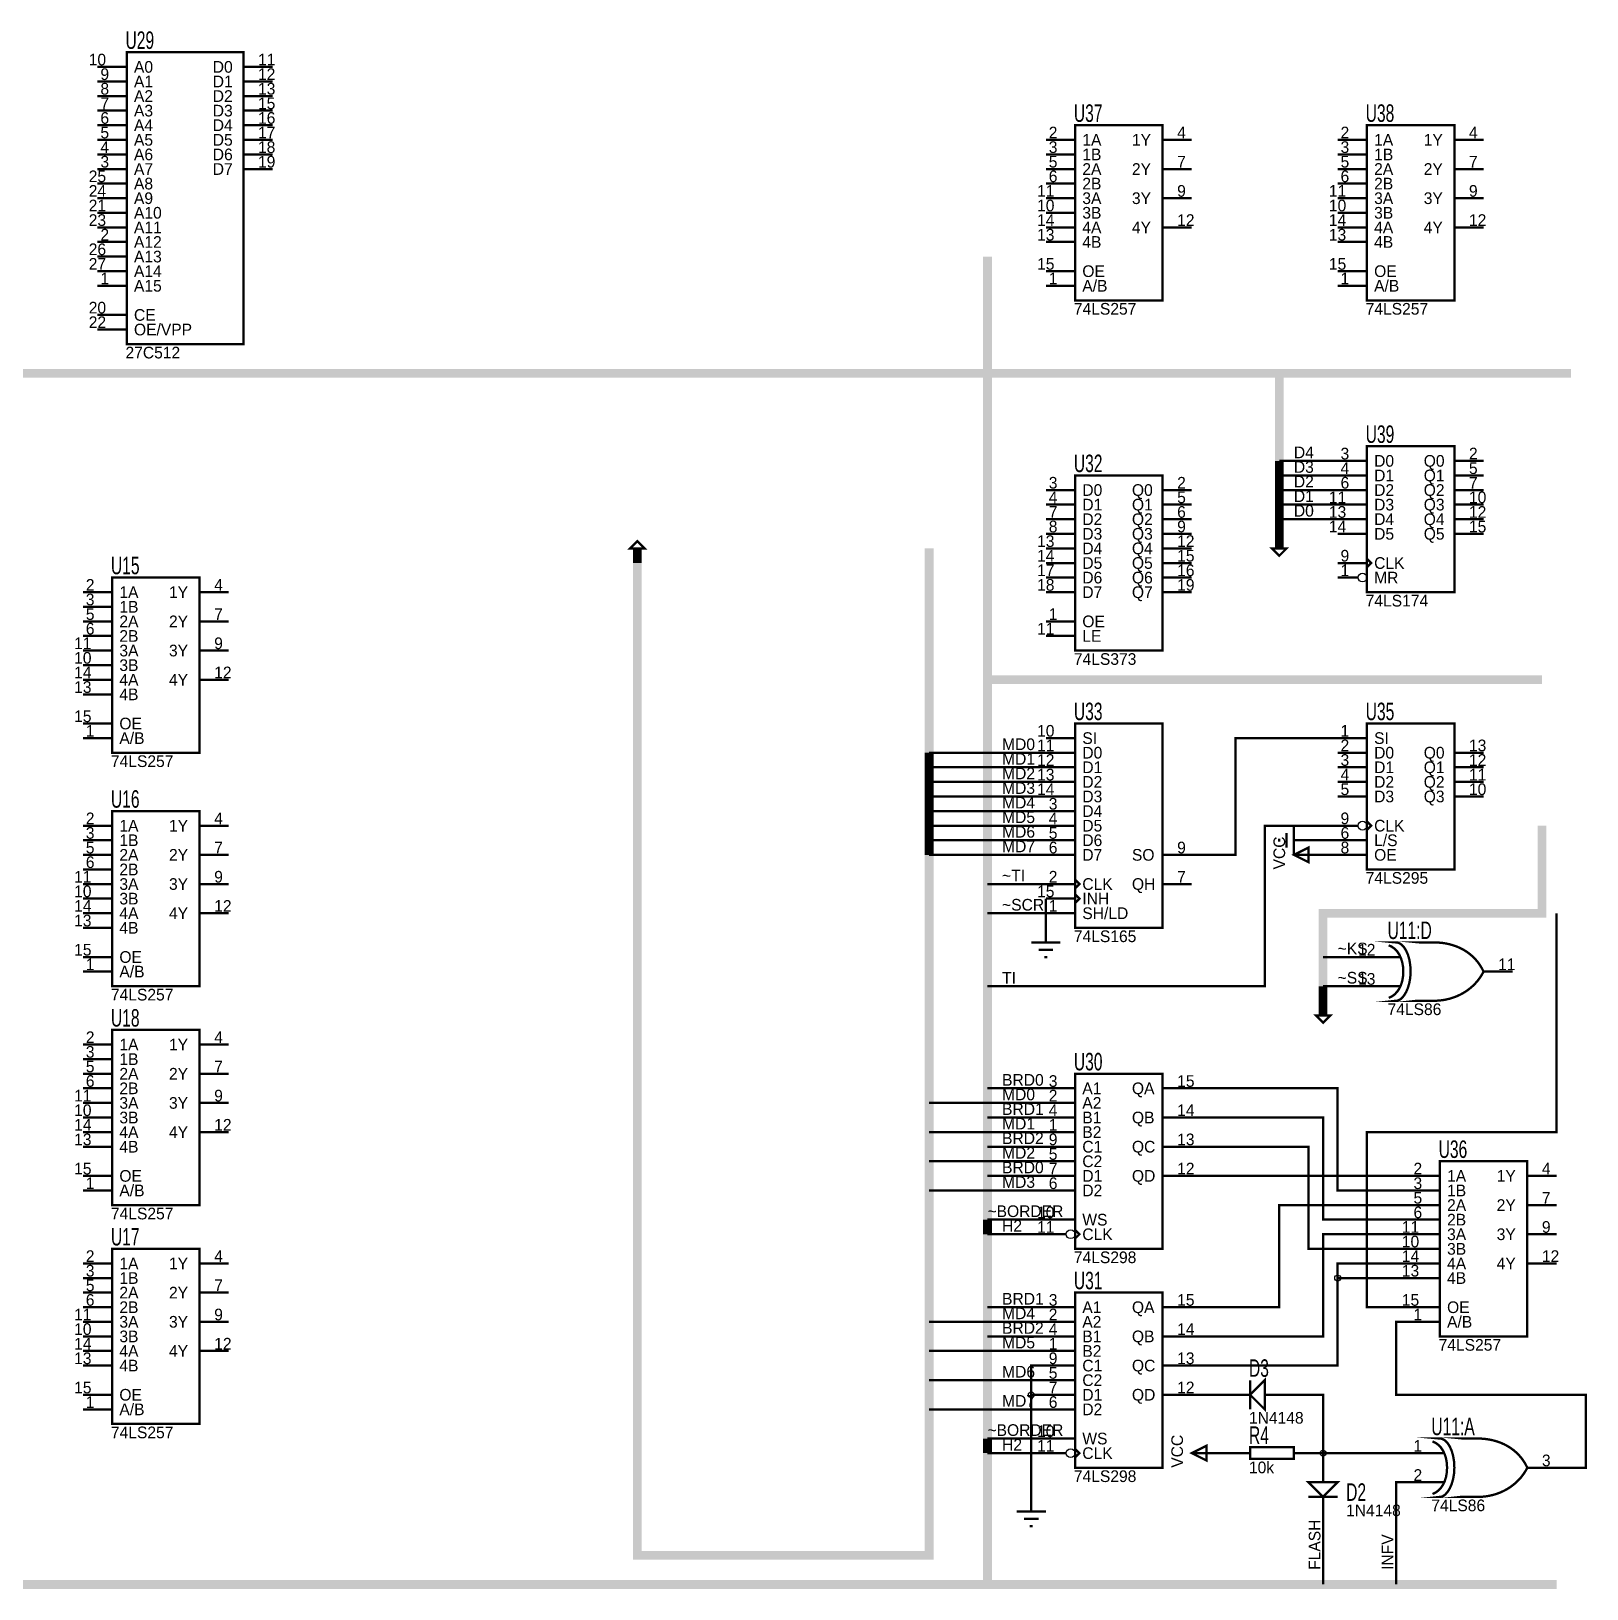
# Model space of a CAD drawing. Header units: inches. Extents: x -20.2 to 17.1, y -12.7 to 4.3.
# Drawn here: x 6.45 to 17.11, y -6.33 to 4.34 of the extents above; entities that cross this region are included whole.
import ezdxf

# ---------------------------------------------------------------- set-up
doc = ezdxf.new("R2010")
doc.units = ezdxf.units.IN
doc.layers.get('0').update_dxf_attribs({"linetype": 'CONTINUOUS'})

msp = doc.modelspace()

# ---------------------------------------------------------------- linework, layer by layer
for points, const_width in [([(7.1, 2.2), (7.9, 2.2), (7.9, 4.2), (7.1, 4.2), (7.1, 2.2)], 0.016), ([(6.9, 4.1), (7.1, 4.1)], 0.016), ([(8.1, 4.1), (7.9, 4.1)], 0.016), ([(6.9, 4), (7.1, 4)], 0.016), ([(8.1, 4), (7.9, 4)], 0.016), ([(6.9, 3.9), (7.1, 3.9)], 0.016), ([(8.1, 3.9), (7.9, 3.9)], 0.016), ([(6.9, 3.8), (7.1, 3.8)], 0.016), ([(8.1, 3.8), (7.9, 3.8)], 0.016), ([(6.9, 3.7), (7.1, 3.7)], 0.016), ([(8.1, 3.7), (7.9, 3.7)], 0.016), ([(13.6, 2.5), (14.2, 2.5), (14.2, 3.7), (13.6, 3.7), (13.6, 2.5)], 0.016), ([(15.6, 2.5), (16.2, 2.5), (16.2, 3.7), (15.6, 3.7), (15.6, 2.5)], 0.016), ([(6.9, 3.6), (7.1, 3.6)], 0.016), ([(8.1, 3.6), (7.9, 3.6)], 0.016), ([(13.4, 3.6), (13.6, 3.6)], 0.016), ([(14.4, 3.6), (14.2, 3.6)], 0.016), ([(15.4, 3.6), (15.6, 3.6)], 0.016), ([(16.4, 3.6), (16.2, 3.6)], 0.016), ([(6.9, 3.5), (7.1, 3.5)], 0.016), ([(8.1, 3.5), (7.9, 3.5)], 0.016), ([(13.4, 3.5), (13.6, 3.5)], 0.016), ([(15.4, 3.5), (15.6, 3.5)], 0.016), ([(6.9, 3.4), (7.1, 3.4)], 0.016), ([(8.1, 3.4), (7.9, 3.4)], 0.016), ([(13.4, 3.4), (13.6, 3.4)], 0.016), ([(14.4, 3.4), (14.2, 3.4)], 0.016), ([(15.4, 3.4), (15.6, 3.4)], 0.016), ([(16.4, 3.4), (16.2, 3.4)], 0.016), ([(6.9, 3.3), (7.1, 3.3)], 0.016), ([(6.9, 3.2), (7.1, 3.2)], 0.016), ([(13.4, 3.3), (13.6, 3.3)], 0.016), ([(13.4, 3.2), (13.6, 3.2)], 0.016), ([(14.4, 3.2), (14.2, 3.2)], 0.016), ([(15.4, 3.3), (15.6, 3.3)], 0.016), ([(15.4, 3.2), (15.6, 3.2)], 0.016), ([(16.4, 3.2), (16.2, 3.2)], 0.016), ([(6.9, 3.1), (7.1, 3.1)], 0.016), ([(13.4, 3.1), (13.6, 3.1)], 0.016), ([(15.4, 3.1), (15.6, 3.1)], 0.016), ([(6.9, 3), (7.1, 3)], 0.016), ([(13.4, 3), (13.6, 3)], 0.016), ([(14.4, 3), (14.2, 3)], 0.016), ([(15.4, 3), (15.6, 3)], 0.016), ([(16.4, 3), (16.2, 3)], 0.016), ([(6.9, 2.9), (7.1, 2.9)], 0.016), ([(13.4, 2.9), (13.6, 2.9)], 0.016), ([(15.4, 2.9), (15.6, 2.9)], 0.016), ([(6.9, 2.8), (7.1, 2.8)], 0.016), ([(13, 2.8), (13, -0.1)], 0.06), ([(6.9, 2.7), (7.1, 2.7)], 0.016), ([(13.4, 2.7), (13.6, 2.7)], 0.016), ([(15.4, 2.7), (15.6, 2.7)], 0.016), ([(6.9, 2.6), (7.1, 2.6)], 0.016), ([(13.4, 2.6), (13.6, 2.6)], 0.016), ([(15.4, 2.6), (15.6, 2.6)], 0.016), ([(6.9, 2.4), (7.1, 2.4)], 0.016), ([(6.9, 2.3), (7.1, 2.3)], 0.016), ([(4.8, 0.6), (4.8, 0.9), (5.7, 0.9), (5.7, 2), (15, 2)], 0.06), ([(15, 2), (15, 1.4)], 0.06), ([(17, 2), (15, 2)], 0.06), ([(15.6, 0.5), (16.2, 0.5), (16.2, 1.5), (15.6, 1.5), (15.6, 0.5)], 0.016), ([(15, 1.4), (15, 1.3)], 0.06), ([(15.4, 1.4), (15, 1.4)], 0.016), ([(15.4, 1.4), (15.6, 1.4)], 0.016), ([(16.4, 1.4), (16.2, 1.4)], 0.016), ([(13.6, 0.1), (14.2, 0.1), (14.2, 1.3), (13.6, 1.3), (13.6, 0.1)], 0.016), ([(15, 1.3), (15, 1.2)], 0.06), ([(15.4, 1.3), (15, 1.3)], 0.016), ([(15.4, 1.3), (15.6, 1.3)], 0.016), ([(16.4, 1.3), (16.2, 1.3)], 0.016), ([(13.4, 1.2), (13.6, 1.2)], 0.016), ([(14.4, 1.2), (14.2, 1.2)], 0.016), ([(15, 1.2), (15, 1.1)], 0.06), ([(15.4, 1.2), (15, 1.2)], 0.016), ([(15.4, 1.2), (15.6, 1.2)], 0.016), ([(16.4, 1.2), (16.2, 1.2)], 0.016), ([(13.4, 1.1), (13.6, 1.1)], 0.016), ([(14.4, 1.1), (14.2, 1.1)], 0.016), ([(15, 1.1), (15, 1)], 0.06), ([(15.4, 1.1), (15, 1.1)], 0.016), ([(15.4, 1.1), (15.6, 1.1)], 0.016), ([(16.4, 1.1), (16.2, 1.1)], 0.016), ([(13.4, 1), (13.6, 1)], 0.016), ([(14.4, 1), (14.2, 1)], 0.016), ([(15, 0.9), (15, 1)], 0.06), ([(15.4, 1), (15, 1)], 0.016), ([(15.4, 1), (15.6, 1)], 0.016), ([(16.4, 1), (16.2, 1)], 0.016), ([(10.55, 0.8), (10.65, 0.8), (10.6, 0.85), (10.55, 0.8)], 0.016), ([(13.4, 0.9), (13.6, 0.9)], 0.016), ([(14.4, 0.9), (14.2, 0.9)], 0.016), ([(15, 0.8), (15, 0.9)], 0.06), ([(15.4, 0.9), (15.6, 0.9)], 0.016), ([(16.4, 0.9), (16.2, 0.9)], 0.016), ([(10.6, 0.8), (10.6, 0.7)], 0.06), ([(12.6, 0.8), (12.6, -0.6)], 0.06), ([(13.4, 0.8), (13.6, 0.8)], 0.016), ([(14.4, 0.8), (14.2, 0.8)], 0.016), ([(15.05, 0.8), (14.95, 0.8), (15, 0.75), (15.05, 0.8)], 0.016), ([(10.6, 0.7), (10.6, -6.1), (12.6, -6.1), (12.6, -5.1)], 0.06), ([(13.4, 0.7), (13.6, 0.7)], 0.016), ([(14.4, 0.7), (14.2, 0.7)], 0.016), ([(15.4, 0.7), (15.6, 0.7)], 0.016), ([(15.6, 0.73), (15.63, 0.7), (15.6, 0.67), (15.6, 0.73)], 0.016), ([(7, -0.6), (7.6, -0.6), (7.6, 0.6), (7, 0.6), (7, -0.6)], 0.016), ([(13.4, 0.6), (13.6, 0.6)], 0.016), ([(14.4, 0.6), (14.2, 0.6)], 0.016), ([(15.4, 0.6), (15.54, 0.6)], 0.016), ([(6.8, 0.5), (7, 0.5)], 0.016), ([(7.8, 0.5), (7.6, 0.5)], 0.016), ([(13.4, 0.5), (13.6, 0.5)], 0.016), ([(14.4, 0.5), (14.2, 0.5)], 0.016), ([(6.8, 0.4), (7, 0.4)], 0.016), ([(6.8, 0.3), (7, 0.3)], 0.016), ([(7.8, 0.3), (7.6, 0.3)], 0.016), ([(13.4, 0.3), (13.6, 0.3)], 0.016), ([(6.8, 0.2), (7, 0.2)], 0.016), ([(6.8, 0.1), (7, 0.1)], 0.016), ([(7.8, 0.1), (7.6, 0.1)], 0.016), ([(13.4, 0.2), (13.6, 0.2)], 0.016), ([(6.8, 0), (7, 0)], 0.016), ([(6.8, -0.1), (7, -0.1)], 0.016), ([(7.8, -0.1), (7.6, -0.1)], 0.016), ([(13, -0.1), (16.8, -0.1)], 0.06), ([(13, -0.1), (13, -1.5)], 0.06), ([(6.8, -0.2), (7, -0.2)], 0.016), ([(6.8, -0.4), (7, -0.4)], 0.016), ([(13.6, -1.8), (14.2, -1.8), (14.2, -0.4), (13.6, -0.4), (13.6, -1.8)], 0.016), ([(15.6, -1.4), (16.2, -1.4), (16.2, -0.4), (15.6, -0.4), (15.6, -1.4)], 0.016), ([(6.8, -0.5), (7, -0.5)], 0.016), ([(13.4, -0.5), (13.6, -0.5)], 0.016), ([(14.4, -1.3), (14.7, -1.3), (14.7, -0.5), (15.4, -0.5)], 0.016), ([(15.4, -0.5), (15.6, -0.5)], 0.016), ([(12.6, -0.6), (12.6, -0.7)], 0.06), ([(13.4, -0.6), (12.6, -0.6)], 0.016), ([(13.4, -0.6), (13.6, -0.6)], 0.016), ([(15.4, -0.6), (15.6, -0.6)], 0.016), ([(16.4, -0.6), (16.2, -0.6)], 0.016), ([(12.6, -0.7), (12.6, -0.8)], 0.06), ([(13.4, -0.7), (12.6, -0.7)], 0.016), ([(13.4, -0.7), (13.6, -0.7)], 0.016), ([(15.4, -0.7), (15.6, -0.7)], 0.016), ([(16.4, -0.7), (16.2, -0.7)], 0.016), ([(12.6, -0.8), (12.6, -0.9)], 0.06), ([(13.4, -0.8), (12.6, -0.8)], 0.016), ([(13.4, -0.8), (13.6, -0.8)], 0.016), ([(15.4, -0.8), (15.6, -0.8)], 0.016), ([(16.4, -0.8), (16.2, -0.8)], 0.016), ([(12.6, -0.9), (12.6, -1)], 0.06), ([(13.4, -0.9), (12.6, -0.9)], 0.016), ([(13.4, -0.9), (13.6, -0.9)], 0.016), ([(15.4, -0.9), (15.6, -0.9)], 0.016), ([(16.4, -0.9), (16.2, -0.9)], 0.016), ([(7, -2.2), (7.6, -2.2), (7.6, -1), (7, -1), (7, -2.2)], 0.016), ([(12.6, -1), (12.6, -1.1)], 0.06), ([(13.4, -1), (12.6, -1)], 0.016), ([(13.4, -1), (13.6, -1)], 0.016), ([(15.6, -1.07), (15.63, -1.1), (15.6, -1.13), (15.6, -1.07)], 0.016), ([(6.8, -1.1), (7, -1.1)], 0.016), ([(7.8, -1.1), (7.6, -1.1)], 0.016), ([(12.6, -1.1), (12.6, -1.2)], 0.06), ([(12.6, -1.2), (12.6, -1.3)], 0.06), ([(13.4, -1.1), (12.6, -1.1)], 0.016), ([(15.4, -1.1), (14.9, -1.1), (14.9, -2.2), (13, -2.2)], 0.016), ([(13.4, -1.1), (13.6, -1.1)], 0.016), ([(15.05, -1.15), (15.05, -1.25)], 0.016), ([(15.1, -1.1), (15.1, -1.3)], 0.016), ([(16.8, -1.1), (16.8, -1.7), (15.3, -1.7), (15.3, -2)], 0.06), ([(15.4, -1.1), (15.54, -1.1)], 0.016), ([(6.8, -1.2), (7, -1.2)], 0.016), ([(12.6, -3), (12.6, -1.3)], 0.06), ([(13.4, -1.2), (12.6, -1.2)], 0.016), ([(13.4, -1.2), (13.6, -1.2)], 0.016), ([(15, -1.19), (15, -1.21)], 0.016), ([(15.2, -1.35), (15.1, -1.3), (15.2, -1.25), (15.2, -1.35)], 0.016), ([(15.2, -1.2), (15.1, -1.2)], 0.016), ([(15.4, -1.2), (15.2, -1.2)], 0.016), ([(15.4, -1.2), (15.6, -1.2)], 0.016), ([(6.8, -1.3), (7, -1.3)], 0.016), ([(7.8, -1.3), (7.6, -1.3)], 0.016), ([(13.4, -1.3), (12.6, -1.3)], 0.016), ([(13.4, -1.3), (13.6, -1.3)], 0.016), ([(14.4, -1.3), (14.2, -1.3)], 0.016), ([(15.3, -1.3), (15.1, -1.3)], 0.016), ([(15.4, -1.3), (15.3, -1.3)], 0.016), ([(15.4, -1.3), (15.6, -1.3)], 0.016), ([(6.8, -1.4), (7, -1.4)], 0.016), ([(6.8, -1.5), (7, -1.5)], 0.016), ([(7.8, -1.5), (7.6, -1.5)], 0.016), ([(13, -1.5), (13, -1.7)], 0.06), ([(13.4, -1.5), (13, -1.5)], 0.016), ([(13.4, -1.5), (13.6, -1.5)], 0.016), ([(13.6, -1.47), (13.63, -1.5), (13.6, -1.53), (13.6, -1.47)], 0.016), ([(14.4, -1.5), (14.2, -1.5)], 0.016), ([(6.8, -1.6), (7, -1.6)], 0.016), ([(13.4, -1.6), (13.4, -1.8)], 0.016), ([(13.4, -1.6), (13.6, -1.6)], 0.016), ([(13.6, -1.57), (13.63, -1.6), (13.6, -1.63), (13.6, -1.57)], 0.016), ([(6.8, -1.7), (7, -1.7)], 0.016), ([(7.8, -1.7), (7.6, -1.7)], 0.016), ([(13, -1.7), (13, -2.2)], 0.06), ([(13.4, -1.7), (13, -1.7)], 0.016), ([(13.4, -1.7), (13.6, -1.7)], 0.016), ([(15.9, -4.4), (15.6, -4.4), (15.6, -3.2), (16.9, -3.2), (16.9, -1.7)], 0.016), ([(6.8, -1.8), (7, -1.8)], 0.016), ([(13.4, -1.8), (13.4, -1.9)], 0.016), ([(13.3, -1.9), (13.5, -1.9)], 0.016), ([(16.4, -2.1), (16.387942, -2.076331), (16.374317, -2.054082), (16.359197, -2.033269), (16.342656, -2.013906), (16.324768, -1.996008), (16.305606, -1.97959), (16.285242, -1.964665), (16.26375, -1.95125), (16.241204, -1.939358), (16.217676, -1.929004), (16.19324, -1.920203), (16.167969, -1.912969), (16.141936, -1.907317), (16.115215, -1.903262), (16.087878, -1.900818), (16.06, -1.9), (15.8, -1.9), (15.809363, -1.900928), (15.818652, -1.903672), (15.827795, -1.908174), (15.836719, -1.914375), (15.853613, -1.931641), (15.86875, -1.955), (15.881543, -1.983984), (15.891406, -2.018125), (15.897754, -2.056953), (15.9, -2.1), (15.897754, -2.140176), (15.891406, -2.177656), (15.881543, -2.211621), (15.86875, -2.24125), (15.853613, -2.265723), (15.836719, -2.284219), (15.827795, -2.290969), (15.818652, -2.295918), (15.809363, -2.298963), (15.8, -2.3), (16.06, -2.3), (16.087878, -2.299072), (16.115215, -2.296328), (16.141936, -2.291826), (16.167969, -2.285625), (16.19324, -2.277783), (16.217676, -2.268359), (16.241204, -2.257412), (16.26375, -2.245), (16.285242, -2.231181), (16.305606, -2.216016), (16.324768, -2.199561), (16.342656, -2.181875), (16.359197, -2.163018), (16.374317, -2.143047), (16.387942, -2.122022), (16.4, -2.1)], 0.016), ([(15.85, -2.1), (15.848164, -2.067246), (15.842813, -2.036719), (15.83418, -2.00877), (15.8225, -1.98375), (15.808008, -1.962012), (15.790937, -1.943906), (15.771524, -1.929785), (15.75, -1.92)], 0.016), ([(6.8, -2), (7, -2)], 0.016), ([(13.35, -1.95), (13.45, -1.95)], 0.016), ([(13.39, -2), (13.41, -2)], 0.016), ([(15.3, -2), (15.3, -2.2)], 0.06), ([(15.6, -2), (15.3, -2)], 0.016), ([(15.6, -2), (15.8, -2)], 0.016), ([(15.8, -2), (15.83, -2)], 0.016), ([(6.8, -2.1), (7, -2.1)], 0.016), ([(15.85, -2.1), (15.848164, -2.132754), (15.842813, -2.163281), (15.83418, -2.19123), (15.8225, -2.21625), (15.808008, -2.237988), (15.790937, -2.256094), (15.771524, -2.270215), (15.75, -2.28)], 0.016), ([(16.6, -2.1), (16.4, -2.1)], 0.016), ([(13, -2.9), (13, -2.2)], 0.06), ([(15.3, -2.3), (15.3, -2.2)], 0.06), ([(15.6, -2.2), (15.3, -2.2)], 0.016), ([(15.6, -2.2), (15.8, -2.2)], 0.016), ([(15.8, -2.2), (15.83, -2.2)], 0.016), ([(15.3, -2.4), (15.3, -2.3)], 0.06), ([(15.35, -2.4), (15.25, -2.4), (15.3, -2.45), (15.35, -2.4)], 0.016), ([(7, -3.7), (7.6, -3.7), (7.6, -2.5), (7, -2.5), (7, -3.7)], 0.016), ([(6.8, -2.6), (7, -2.6)], 0.016), ([(7.8, -2.6), (7.6, -2.6)], 0.016), ([(6.8, -2.7), (7, -2.7)], 0.016), ([(6.8, -2.8), (7, -2.8)], 0.016), ([(7.8, -2.8), (7.6, -2.8)], 0.016), ([(13, -2.9), (13, -3.1)], 0.06), ([(13.6, -4), (14.2, -4), (14.2, -2.8), (13.6, -2.8), (13.6, -4)], 0.016), ([(6.8, -2.9), (7, -2.9)], 0.016), ([(12.6, -3), (12.6, -3.2)], 0.06), ([(13.4, -2.9), (13, -2.9)], 0.016), ([(13.4, -2.9), (13.6, -2.9)], 0.016), ([(14.4, -2.9), (14.2, -2.9)], 0.016), ([(14.4, -2.9), (15.4, -2.9), (15.4, -3.6), (15.9, -3.6)], 0.016), ([(6.8, -3), (7, -3)], 0.016), ([(6.8, -3.1), (7, -3.1)], 0.016), ([(7.8, -3), (7.6, -3)], 0.016), ([(13.4, -3), (12.6, -3)], 0.016), ([(13, -3.1), (13, -3.3)], 0.06), ([(13.4, -3.1), (13, -3.1)], 0.016), ([(13.4, -3), (13.6, -3)], 0.016), ([(13.4, -3.1), (13.6, -3.1)], 0.016), ([(14.4, -3.1), (14.2, -3.1)], 0.016), ([(14.4, -3.1), (15.3, -3.1), (15.3, -3.8), (15.9, -3.8)], 0.016), ([(6.8, -3.2), (7, -3.2)], 0.016), ([(7.8, -3.2), (7.6, -3.2)], 0.016), ([(12.6, -3.2), (12.6, -3.4)], 0.06), ([(13.4, -3.2), (12.6, -3.2)], 0.016), ([(13.4, -3.2), (13.6, -3.2)], 0.016), ([(6.8, -3.3), (7, -3.3)], 0.016), ([(13, -3.3), (13, -3.5)], 0.06), ([(13.4, -3.3), (13, -3.3)], 0.016), ([(13.4, -3.3), (13.6, -3.3)], 0.016), ([(14.4, -3.3), (14.2, -3.3)], 0.016), ([(14.4, -3.3), (15.2, -3.3), (15.2, -4), (15.9, -4)], 0.016), ([(12.6, -3.4), (12.6, -3.6)], 0.06), ([(13.4, -3.4), (12.6, -3.4)], 0.016), ([(13.4, -3.4), (13.6, -3.4)], 0.016), ([(16.1, -4.6), (16.7, -4.6), (16.7, -3.4), (16.1, -3.4), (16.1, -4.6)], 0.016), ([(6.8, -3.5), (7, -3.5)], 0.016), ([(13, -3.5), (13, -3.8)], 0.06), ([(13.4, -3.5), (13, -3.5)], 0.016), ([(13.4, -3.5), (13.6, -3.5)], 0.016), ([(14.4, -3.5), (14.2, -3.5)], 0.016), ([(14.4, -3.5), (15.9, -3.5)], 0.016), ([(15.9, -3.5), (16.1, -3.5)], 0.016), ([(16.9, -3.5), (16.7, -3.5)], 0.016), ([(6.8, -3.6), (7, -3.6)], 0.016), ([(12.6, -3.6), (12.6, -4.5)], 0.06), ([(13.4, -3.6), (12.6, -3.6)], 0.016), ([(13.4, -3.6), (13.6, -3.6)], 0.016), ([(15.9, -3.6), (16.1, -3.6)], 0.016), ([(14.4, -4.4), (15, -4.4), (15, -3.7), (15.9, -3.7)], 0.016), ([(15.9, -3.7), (16.1, -3.7)], 0.016), ([(16.9, -3.7), (16.7, -3.7)], 0.016), ([(13, -3.8), (13, -3.9)], 0.06), ([(13.4, -3.8), (13, -3.8)], 0.016), ([(13.4, -3.8), (13.6, -3.8)], 0.016), ([(15.9, -3.8), (16.1, -3.8)], 0.016), ([(13, -4.4), (13, -3.9)], 0.06), ([(13.4, -3.9), (13, -3.9)], 0.016), ([(13.4, -3.9), (13.54, -3.9)], 0.016), ([(13.6, -3.87), (13.63, -3.9), (13.6, -3.93), (13.6, -3.87)], 0.016), ([(14.4, -4.6), (15.3, -4.6), (15.3, -3.9), (15.9, -3.9)], 0.016), ([(15.9, -3.9), (16.1, -3.9)], 0.016), ([(16.9, -3.9), (16.7, -3.9)], 0.016), ([(7, -5.2), (7.6, -5.2), (7.6, -4), (7, -4), (7, -5.2)], 0.016), ([(15.9, -4), (16.1, -4)], 0.016), ([(6.8, -4.1), (7, -4.1)], 0.016), ([(7.8, -4.1), (7.6, -4.1)], 0.016), ([(15.9, -4.1), (15.4, -4.1), (15.4, -4.2)], 0.016), ([(15.9, -4.1), (16.1, -4.1)], 0.016), ([(16.9, -4.1), (16.7, -4.1)], 0.016), ([(6.8, -4.2), (7, -4.2)], 0.016), ([(14.4, -4.8), (15.4, -4.8), (15.4, -4.2)], 0.016), ([(15.9, -4.2), (15.4, -4.2)], 0.016), ([(15.9, -4.2), (16.1, -4.2)], 0.016), ([(6.8, -4.3), (7, -4.3)], 0.016), ([(7.8, -4.3), (7.6, -4.3)], 0.016), ([(13, -4.4), (13, -4.6)], 0.06), ([(13.6, -5.5), (14.2, -5.5), (14.2, -4.3), (13.6, -4.3), (13.6, -5.5)], 0.016), ([(6.8, -4.4), (7, -4.4)], 0.016), ([(12.6, -4.5), (12.6, -4.7)], 0.06), ([(13.4, -4.4), (13, -4.4)], 0.016), ([(13.4, -4.4), (13.6, -4.4)], 0.016), ([(14.4, -4.4), (14.2, -4.4)], 0.016), ([(15.9, -4.4), (16.1, -4.4)], 0.016), ([(6.8, -4.5), (7, -4.5)], 0.016), ([(7.8, -4.5), (7.6, -4.5)], 0.016), ([(13.4, -4.5), (12.6, -4.5)], 0.016), ([(13, -4.6), (13, -5.3)], 0.06), ([(13.4, -4.5), (13.6, -4.5)], 0.016), ([(15.9, -4.5), (15.8, -4.5), (15.8, -5), (17.1, -5), (17.1, -5.5), (16.9, -5.5)], 0.016), ([(15.9, -4.5), (16.1, -4.5)], 0.016), ([(6.8, -4.6), (7, -4.6)], 0.016), ([(6.8, -4.7), (7, -4.7)], 0.016), ([(7.8, -4.7), (7.6, -4.7)], 0.016), ([(12.6, -4.7), (12.6, -4.9)], 0.06), ([(13.4, -4.7), (12.6, -4.7)], 0.016), ([(13.4, -4.6), (13, -4.6)], 0.016), ([(13.4, -4.6), (13.6, -4.6)], 0.016), ([(13.4, -4.7), (13.6, -4.7)], 0.016), ([(14.4, -4.6), (14.2, -4.6)], 0.016), ([(6.8, -4.8), (7, -4.8)], 0.016), ([(13.4, -4.8), (13.3, -4.8), (13.3, -5)], 0.016), ([(13.4, -4.8), (13.6, -4.8)], 0.016), ([(14.4, -4.8), (14.2, -4.8)], 0.016), ([(12.6, -4.9), (12.6, -5.1)], 0.06), ([(13.4, -4.9), (12.6, -4.9)], 0.016), ([(13.4, -4.9), (13.6, -4.9)], 0.016), ([(14.9, -5.1), (14.9, -4.9), (14.8, -5), (14.9, -5.1)], 0.016), ([(14.8, -5.1), (14.8, -4.9)], 0.016), ([(6.8, -5), (7, -5)], 0.016), ([(13.3, -5.7), (13.3, -5)], 0.016), ([(13.4, -5), (13.3, -5)], 0.016), ([(13.4, -5), (13.6, -5)], 0.016), ([(14.4, -5), (14.2, -5)], 0.016), ([(14.4, -5), (14.7, -5)], 0.016), ([(14.7, -5), (14.8, -5)], 0.016), ([(15, -5), (14.9, -5)], 0.016), ([(15, -5), (15.3, -5), (15.3, -5.4)], 0.016), ([(6.8, -5.1), (7, -5.1)], 0.016), ([(13.4, -5.1), (12.6, -5.1)], 0.016), ([(13.4, -5.1), (13.6, -5.1)], 0.016), ([(13, -5.3), (13, -5.4)], 0.06), ([(13.4, -5.3), (13, -5.3)], 0.016), ([(13.4, -5.3), (13.6, -5.3)], 0.016), ([(14.5, -5.45), (14.4, -5.4), (14.5, -5.35), (14.5, -5.45)], 0.016), ([(16.7, -5.5), (16.687942, -5.476331), (16.674317, -5.454082), (16.659197, -5.433269), (16.642656, -5.413906), (16.624768, -5.396008), (16.605606, -5.37959), (16.585242, -5.364665), (16.56375, -5.35125), (16.541204, -5.339358), (16.517676, -5.329004), (16.49324, -5.320203), (16.467969, -5.312969), (16.441936, -5.307317), (16.415215, -5.303262), (16.387878, -5.300818), (16.36, -5.3), (16.1, -5.3), (16.109363, -5.300928), (16.118652, -5.303672), (16.127795, -5.308174), (16.136719, -5.314375), (16.153613, -5.331641), (16.16875, -5.355), (16.181543, -5.383984), (16.191406, -5.418125), (16.197754, -5.456953), (16.2, -5.5), (16.197754, -5.540176), (16.191406, -5.577656), (16.181543, -5.611621), (16.16875, -5.64125), (16.153613, -5.665723), (16.136719, -5.684219), (16.127795, -5.690969), (16.118652, -5.695918), (16.109363, -5.698963), (16.1, -5.7), (16.36, -5.7), (16.387878, -5.699072), (16.415215, -5.696328), (16.441936, -5.691826), (16.467969, -5.685625), (16.49324, -5.677783), (16.517676, -5.668359), (16.541204, -5.657412), (16.56375, -5.645), (16.585242, -5.631181), (16.605606, -5.616016), (16.624768, -5.599561), (16.642656, -5.581875), (16.659197, -5.563018), (16.674317, -5.543047), (16.687942, -5.522022), (16.7, -5.5)], 0.016), ([(16.15, -5.5), (16.148164, -5.467246), (16.142813, -5.436719), (16.13418, -5.40877), (16.1225, -5.38375), (16.108008, -5.362012), (16.090937, -5.343906), (16.071524, -5.329785), (16.05, -5.32)], 0.016), ([(13, -5.4), (13, -6.3)], 0.06), ([(13.4, -5.4), (13, -5.4)], 0.016), ([(13.4, -5.4), (13.54, -5.4)], 0.016), ([(13.6, -5.37), (13.63, -5.4), (13.6, -5.43), (13.6, -5.37)], 0.016), ([(14.6, -5.4), (14.4, -5.4)], 0.016), ([(14.7, -5.4), (14.6, -5.4)], 0.016), ([(14.7, -5.4), (14.8, -5.4)], 0.016), ([(14.8, -5.44), (15.1, -5.44), (15.1, -5.36), (14.8, -5.36), (14.8, -5.44)], 0.016), ([(15.2, -5.4), (15.1, -5.4)], 0.016), ([(15.2, -5.4), (15.3, -5.4)], 0.016), ([(15.3, -5.5), (15.3, -5.4)], 0.016), ([(15.3, -5.4), (15.9, -5.4)], 0.016), ([(15.9, -5.4), (16.1, -5.4)], 0.016), ([(16.1, -5.4), (16.13, -5.4)], 0.016), ([(15.3, -5.5), (15.3, -5.6)], 0.016), ([(16.15, -5.5), (16.148164, -5.532754), (16.142813, -5.563281), (16.13418, -5.59123), (16.1225, -5.61625), (16.108008, -5.637988), (16.090937, -5.656094), (16.071524, -5.670215), (16.05, -5.68)], 0.016), ([(16.9, -5.5), (16.7, -5.5)], 0.016), ([(15.4, -5.6), (15.2, -5.6), (15.3, -5.7), (15.4, -5.6)], 0.016), ([(15.9, -5.6), (15.8, -5.6), (15.8, -6.3)], 0.016), ([(15.9, -5.6), (16.1, -5.6)], 0.016), ([(16.1, -5.6), (16.13, -5.6)], 0.016), ([(13.3, -5.7), (13.3, -5.8)], 0.016), ([(15.4, -5.7), (15.2, -5.7)], 0.016), ([(15.3, -5.8), (15.3, -5.7)], 0.016), ([(13.2, -5.8), (13.4, -5.8)], 0.016), ([(13.25, -5.85), (13.35, -5.85)], 0.016), ([(15.3, -5.8), (15.3, -6.3)], 0.016), ([(13.29, -5.9), (13.31, -5.9)], 0.016), ([(3.4, -6.3), (13, -6.3)], 0.06), ([(13, -6.3), (15.3, -6.3)], 0.06), ([(15.3, -6.3), (15.8, -6.3)], 0.06), ([(16.9, -6.3), (15.8, -6.3)], 0.06)]:
    msp.add_lwpolyline(points, dxfattribs=dict(const_width=const_width))
for centre, radius in [((15.57, 0.6), 0.03), ((15.57, -1.1), 0.03), ((13.57, -3.9), 0.03), ((15.4, -4.2), 0.02), ((13.3, -5), 0.02), ((13.57, -5.4), 0.03), ((15.3, -5.4), 0.02)]:
    msp.add_circle(centre, radius)

# ---------------------------------------------------------------- texts
at = {"width": 0.666667}
for s, p in [('U29', (7.092, 4.223)), ('U37', (13.592, 3.723)), ('U38', (15.592, 3.723)), ('U39', (15.592, 1.523)), ('U32', (13.592, 1.323)), ('U15', (6.992, 0.623)), ('U33', (13.592, -0.377)), ('U35', (15.592, -0.377)), ('U16', (6.992, -0.977)), ('U11:D', (15.742, -1.877)), ('U18', (6.992, -2.477)), ('U30', (13.592, -2.777)), ('U36', (16.092, -3.377)), ('U17', (6.992, -3.977)), ('U31', (13.592, -4.277)), ('D3', (14.792, -4.877)), ('R4', (14.792, -5.337)), ('U11:A', (16.042, -5.277)), ('D2', (15.458, -5.727))]:
    msp.add_text(s, height=0.12, dxfattribs=at).set_placement(p)
for s, p in [('10', (6.84, 4.11)), ('11', (8, 4.11)), ('9', (6.92, 4.01)), ('A0', (7.15, 4.06)), ('D0', (7.69, 4.06)), ('12', (8, 4.01)), ('8', (6.92, 3.91)), ('A1', (7.15, 3.96)), ('D1', (7.69, 3.96)), ('13', (8, 3.91)), ('7', (6.92, 3.81)), ('A2', (7.15, 3.86)), ('D2', (7.69, 3.86)), ('15', (8, 3.81)), ('6', (6.92, 3.71)), ('A3', (7.15, 3.76)), ('A4', (7.15, 3.66)), ('D3', (7.69, 3.76)), ('D4', (7.69, 3.66)), ('16', (8, 3.71)), ('5', (6.92, 3.61)), ('A5', (7.15, 3.56)), ('D5', (7.69, 3.56)), ('17', (8, 3.61)), ('2', (13.42, 3.61)), ('1A', (13.65, 3.56)), ('1Y', (13.99, 3.56)), ('4', (14.3, 3.61)), ('2', (15.42, 3.61)), ('1A', (15.65, 3.56)), ('1Y', (15.99, 3.56)), ('4', (16.3, 3.61)), ('4', (6.92, 3.51)), ('A6', (7.15, 3.46)), ('D6', (7.69, 3.46)), ('18', (8, 3.51)), ('3', (13.42, 3.51)), ('1B', (13.65, 3.46)), ('3', (15.42, 3.51)), ('1B', (15.65, 3.46)), ('3', (6.92, 3.41)), ('A7', (7.15, 3.36)), ('D7', (7.69, 3.36)), ('19', (8, 3.41)), ('5', (13.42, 3.41)), ('2A', (13.65, 3.36)), ('2Y', (13.99, 3.36)), ('7', (14.3, 3.41)), ('5', (15.42, 3.41)), ('2A', (15.65, 3.36)), ('2Y', (15.99, 3.36)), ('7', (16.3, 3.41)), ('25', (6.84, 3.31)), ('A8', (7.15, 3.26)), ('6', (13.42, 3.31)), ('2B', (13.65, 3.26)), ('6', (15.42, 3.31)), ('2B', (15.65, 3.26)), ('24', (6.84, 3.21)), ('A9', (7.15, 3.16)), ('11', (13.34, 3.21)), ('3A', (13.65, 3.16)), ('3Y', (13.99, 3.16)), ('9', (14.3, 3.21)), ('11', (15.34, 3.21)), ('3A', (15.65, 3.16)), ('3Y', (15.99, 3.16)), ('9', (16.3, 3.21)), ('21', (6.84, 3.11)), ('A10', (7.15, 3.06)), ('10', (13.34, 3.11)), ('3B', (13.65, 3.06)), ('10', (15.34, 3.11)), ('3B', (15.65, 3.06)), ('23', (6.84, 3.01)), ('2', (6.92, 2.91)), ('A11', (7.15, 2.96)), ('14', (13.34, 3.01)), ('13', (13.34, 2.91)), ('4A', (13.65, 2.96)), ('4Y', (13.99, 2.96)), ('12', (14.3, 3.01)), ('14', (15.34, 3.01)), ('13', (15.34, 2.91)), ('4A', (15.65, 2.96)), ('4Y', (15.99, 2.96)), ('12', (16.3, 3.01)), ('26', (6.84, 2.81)), ('A12', (7.15, 2.86)), ('4B', (13.65, 2.86)), ('4B', (15.65, 2.86)), ('27', (6.84, 2.71)), ('A13', (7.15, 2.76)), ('15', (13.34, 2.71)), ('15', (15.34, 2.71)), ('1', (6.92, 2.61)), ('A14', (7.15, 2.66)), ('1', (13.42, 2.61)), ('OE', (13.65, 2.66)), ('1', (15.42, 2.61)), ('OE', (15.65, 2.66)), ('A15', (7.15, 2.56)), ('A/B', (13.65, 2.56)), ('A/B', (15.65, 2.56)), ('20', (6.84, 2.41)), ('74LS257', (13.592, 2.402)), ('74LS257', (15.592, 2.402)), ('22', (6.84, 2.31)), ('CE', (7.15, 2.36)), ('OE/VPP', (7.15, 2.26)), ('27C512', (7.092, 2.102)), ('D4', (15.1, 1.418)), ('D3', (15.1, 1.318)), ('4', (15.42, 1.31)), ('3', (15.42, 1.41)), ('D0', (15.65, 1.36)), ('Q0', (15.99, 1.36)), ('5', (16.3, 1.31)), ('2', (16.3, 1.41)), ('3', (13.42, 1.21)), ('2', (14.3, 1.21)), ('D2', (15.1, 1.218)), ('6', (15.42, 1.21)), ('D1', (15.65, 1.26)), ('Q1', (15.99, 1.26)), ('7', (16.3, 1.21)), ('4', (13.42, 1.11)), ('D0', (13.65, 1.16)), ('Q0', (13.99, 1.16)), ('5', (14.3, 1.11)), ('D1', (15.1, 1.118)), ('11', (15.34, 1.11)), ('D2', (15.65, 1.16)), ('Q2', (15.99, 1.16)), ('10', (16.3, 1.11)), ('7', (13.42, 1.01)), ('D1', (13.65, 1.06)), ('Q1', (13.99, 1.06)), ('6', (14.3, 1.01)), ('D0', (15.1, 1.018)), ('13', (15.34, 1.01)), ('D3', (15.65, 1.06)), ('Q3', (15.99, 1.06)), ('12', (16.3, 1.01)), ('8', (13.42, 0.91)), ('D2', (13.65, 0.96)), ('Q2', (13.99, 0.96)), ('9', (14.3, 0.91)), ('14', (15.34, 0.91)), ('D4', (15.65, 0.96)), ('Q4', (15.99, 0.96)), ('15', (16.3, 0.91)), ('13', (13.34, 0.81)), ('D3', (13.65, 0.86)), ('Q3', (13.99, 0.86)), ('12', (14.3, 0.81)), ('D5', (15.65, 0.86)), ('Q5', (15.99, 0.86)), ('14', (13.34, 0.71)), ('D4', (13.65, 0.76)), ('Q4', (13.99, 0.76)), ('15', (14.3, 0.71)), ('9', (15.42, 0.71)), ('17', (13.34, 0.61)), ('D5', (13.65, 0.66)), ('D6', (13.65, 0.56)), ('Q5', (13.99, 0.66)), ('Q6', (13.99, 0.56)), ('16', (14.3, 0.61)), ('1', (15.42, 0.61)), ('CLK', (15.65, 0.66)), ('2', (6.82, 0.51)), ('1A', (7.05, 0.46)), ('1Y', (7.39, 0.46)), ('4', (7.7, 0.51)), ('18', (13.34, 0.51)), ('D7', (13.65, 0.46)), ('Q7', (13.99, 0.46)), ('19', (14.3, 0.51)), ('MR', (15.65, 0.56)), ('3', (6.82, 0.41)), ('1B', (7.05, 0.36)), ('74LS174', (15.592, 0.402)), ('5', (6.82, 0.31)), ('2A', (7.05, 0.26)), ('2Y', (7.39, 0.26)), ('7', (7.7, 0.31)), ('1', (13.42, 0.31)), ('OE', (13.65, 0.26)), ('6', (6.82, 0.21)), ('2B', (7.05, 0.16)), ('11', (13.34, 0.21)), ('LE', (13.65, 0.16)), ('11', (6.74, 0.11)), ('3A', (7.05, 0.06)), ('3Y', (7.39, 0.06)), ('9', (7.7, 0.11)), ('10', (6.74, 0.01)), ('3B', (7.05, -0.04)), ('74LS373', (13.592, 0.002)), ('14', (6.74, -0.09)), ('4A', (7.05, -0.14)), ('4Y', (7.39, -0.14)), ('12', (7.7, -0.09)), ('13', (6.74, -0.19)), ('4B', (7.05, -0.24)), ('15', (6.74, -0.39)), ('1', (6.82, -0.49)), ('OE', (7.05, -0.44)), ('10', (13.34, -0.49)), ('1', (15.42, -0.49)), ('A/B', (7.05, -0.54)), ('MD0', (13.1, -0.582)), ('11', (13.34, -0.59)), ('SI', (13.65, -0.54)), ('2', (15.42, -0.59)), ('SI', (15.65, -0.54)), ('13', (16.3, -0.59)), ('74LS257', (6.992, -0.698)), ('MD1', (13.1, -0.682)), ('12', (13.34, -0.69)), ('D0', (13.65, -0.64)), ('3', (15.42, -0.69)), ('D0', (15.65, -0.64)), ('Q0', (15.99, -0.64)), ('12', (16.3, -0.69)), ('MD2', (13.1, -0.782)), ('13', (13.34, -0.79)), ('D1', (13.65, -0.74)), ('4', (15.42, -0.79)), ('D1', (15.65, -0.74)), ('Q1', (15.99, -0.74)), ('11', (16.3, -0.79)), ('MD3', (13.1, -0.882)), ('14', (13.34, -0.89)), ('D2', (13.65, -0.84)), ('5', (15.42, -0.89)), ('D2', (15.65, -0.84)), ('Q2', (15.99, -0.84)), ('10', (16.3, -0.89)), ('MD4', (13.1, -0.982)), ('3', (13.42, -0.99)), ('D3', (13.65, -0.94)), ('D4', (13.65, -1.04)), ('D3', (15.65, -0.94)), ('Q3', (15.99, -0.94)), ('2', (6.82, -1.09)), ('1A', (7.05, -1.14)), ('1Y', (7.39, -1.14)), ('4', (7.7, -1.09)), ('MD5', (13.1, -1.082)), ('4', (13.42, -1.09)), ('D5', (13.65, -1.14)), ('9', (15.42, -1.09)), ('CLK', (15.65, -1.14)), ('3', (6.82, -1.19)), ('1B', (7.05, -1.24)), ('MD6', (13.1, -1.182)), ('5', (13.42, -1.19)), ('D6', (13.65, -1.24)), ('6', (15.42, -1.19)), ('L/S', (15.65, -1.24)), ('5', (6.82, -1.29)), ('2A', (7.05, -1.34)), ('2Y', (7.39, -1.34)), ('7', (7.7, -1.29)), ('MD7', (13.1, -1.282)), ('6', (13.42, -1.29)), ('D7', (13.65, -1.34)), ('SO', (13.99, -1.34)), ('9', (14.3, -1.29)), ('8', (15.42, -1.29)), ('OE', (15.65, -1.34)), ('6', (6.82, -1.39)), ('2B', (7.05, -1.44)), ('11', (6.74, -1.49)), ('3A', (7.05, -1.54)), ('3Y', (7.39, -1.54)), ('9', (7.7, -1.49)), ('~TI', (13.1, -1.482)), ('2', (13.42, -1.49)), ('CLK', (13.65, -1.54)), ('QH', (13.99, -1.54)), ('7', (14.3, -1.49)), ('74LS295', (15.592, -1.498)), ('10', (6.74, -1.59)), ('3B', (7.05, -1.64)), ('~SCR', (13.1, -1.682)), ('15', (13.34, -1.59)), ('INH', (13.65, -1.64)), ('14', (6.74, -1.69)), ('4A', (7.05, -1.74)), ('4Y', (7.39, -1.74)), ('12', (7.7, -1.69)), ('1', (13.42, -1.69)), ('SH/LD', (13.65, -1.74)), ('13', (6.74, -1.79)), ('4B', (7.05, -1.84)), ('15', (6.74, -1.99)), ('74LS165', (13.592, -1.898)), ('~KS', (15.4, -1.982)), ('12', (15.54, -1.99)), ('1', (6.82, -2.09)), ('OE', (7.05, -2.04)), ('11', (16.5, -2.09)), ('A/B', (7.05, -2.14)), ('TI', (13.1, -2.182)), ('~SS', (15.4, -2.182)), ('13', (15.54, -2.19)), ('74LS257', (6.992, -2.298)), ('74LS86', (15.742, -2.398)), ('2', (6.82, -2.59)), ('1A', (7.05, -2.64)), ('1Y', (7.39, -2.64)), ('4', (7.7, -2.59)), ('3', (6.82, -2.69)), ('1B', (7.05, -2.74)), ('5', (6.82, -2.79)), ('2A', (7.05, -2.84)), ('2Y', (7.39, -2.84)), ('7', (7.7, -2.79)), ('6', (6.82, -2.89)), ('2B', (7.05, -2.94)), ('BRD0', (13.1, -2.882)), ('3', (13.42, -2.89)), ('A1', (13.65, -2.94)), ('QA', (13.99, -2.94)), ('15', (14.3, -2.89)), ('11', (6.74, -2.99)), ('3A', (7.05, -3.04)), ('3Y', (7.39, -3.04)), ('9', (7.7, -2.99)), ('MD0', (13.1, -2.982)), ('2', (13.42, -2.99)), ('A2', (13.65, -3.04)), ('10', (6.74, -3.09)), ('3B', (7.05, -3.14)), ('BRD1', (13.1, -3.082)), ('4', (13.42, -3.09)), ('B1', (13.65, -3.14)), ('QB', (13.99, -3.14)), ('14', (14.3, -3.09)), ('14', (6.74, -3.19)), ('4A', (7.05, -3.24)), ('4Y', (7.39, -3.24)), ('12', (7.7, -3.19)), ('MD1', (13.1, -3.182)), ('BRD2', (13.1, -3.282)), ('1', (13.42, -3.19)), ('B2', (13.65, -3.24)), ('13', (6.74, -3.29)), ('4B', (7.05, -3.34)), ('MD2', (13.1, -3.382)), ('9', (13.42, -3.29)), ('C1', (13.65, -3.34)), ('QC', (13.99, -3.34)), ('13', (14.3, -3.29)), ('15', (6.74, -3.49)), ('BRD0', (13.1, -3.482)), ('5', (13.42, -3.39)), ('7', (13.42, -3.49)), ('C2', (13.65, -3.44)), ('12', (14.3, -3.49)), ('2', (15.92, -3.49)), ('4', (16.8, -3.49)), ('1', (6.82, -3.59)), ('OE', (7.05, -3.54)), ('MD3', (13.1, -3.582)), ('6', (13.42, -3.59)), ('D1', (13.65, -3.54)), ('QD', (13.99, -3.54)), ('3', (15.92, -3.59)), ('1A', (16.15, -3.54)), ('1Y', (16.49, -3.54)), ('A/B', (7.05, -3.64)), ('D2', (13.65, -3.64)), ('5', (15.92, -3.69)), ('1B', (16.15, -3.64)), ('7', (16.8, -3.69)), ('74LS257', (6.992, -3.798)), ('~BORDER', (13, -3.782)), ('10', (13.34, -3.79)), ('6', (15.92, -3.79)), ('2A', (16.15, -3.74)), ('2Y', (16.49, -3.74)), ('H2', (13.1, -3.882)), ('11', (13.34, -3.89)), ('WS', (13.65, -3.84)), ('11', (15.84, -3.89)), ('2B', (16.15, -3.84)), ('9', (16.8, -3.89)), ('CLK', (13.65, -3.94)), ('10', (15.84, -3.99)), ('3A', (16.15, -3.94)), ('3Y', (16.49, -3.94)), ('2', (6.82, -4.09)), ('4', (7.7, -4.09)), ('74LS298', (13.592, -4.098)), ('14', (15.84, -4.09)), ('3B', (16.15, -4.04)), ('12', (16.8, -4.09)), ('3', (6.82, -4.19)), ('1A', (7.05, -4.14)), ('1B', (7.05, -4.24)), ('1Y', (7.39, -4.14)), ('13', (15.84, -4.19)), ('4A', (16.15, -4.14)), ('4B', (16.15, -4.24)), ('4Y', (16.49, -4.14)), ('5', (6.82, -4.29)), ('2A', (7.05, -4.34)), ('2Y', (7.39, -4.34)), ('7', (7.7, -4.29)), ('6', (6.82, -4.39)), ('2B', (7.05, -4.44)), ('BRD1', (13.1, -4.382)), ('3', (13.42, -4.39)), ('A1', (13.65, -4.44)), ('QA', (13.99, -4.44)), ('15', (14.3, -4.39)), ('15', (15.84, -4.39)), ('OE', (16.15, -4.44)), ('11', (6.74, -4.49)), ('3A', (7.05, -4.54)), ('3Y', (7.39, -4.54)), ('9', (7.7, -4.49)), ('MD4', (13.1, -4.482)), ('2', (13.42, -4.49)), ('A2', (13.65, -4.54)), ('1', (15.92, -4.49)), ('A/B', (16.15, -4.54)), ('10', (6.74, -4.59)), ('3B', (7.05, -4.64)), ('BRD2', (13.1, -4.582)), ('4', (13.42, -4.59)), ('B1', (13.65, -4.64)), ('QB', (13.99, -4.64)), ('14', (14.3, -4.59)), ('14', (6.74, -4.69)), ('4A', (7.05, -4.74)), ('4Y', (7.39, -4.74)), ('12', (7.7, -4.69)), ('MD5', (13.1, -4.682)), ('1', (13.42, -4.69)), ('B2', (13.65, -4.74)), ('74LS257', (16.092, -4.698)), ('13', (6.74, -4.79)), ('4B', (7.05, -4.84)), ('MD6', (13.1, -4.882)), ('9', (13.42, -4.79)), ('C1', (13.65, -4.84)), ('QC', (13.99, -4.84)), ('13', (14.3, -4.79)), ('15', (6.74, -4.99)), ('5', (13.42, -4.89)), ('7', (13.42, -4.99)), ('C2', (13.65, -4.94)), ('12', (14.3, -4.99)), ('1', (6.82, -5.09)), ('OE', (7.05, -5.04)), ('MD7', (13.1, -5.082)), ('6', (13.42, -5.09)), ('D1', (13.65, -5.04)), ('QD', (13.99, -5.04)), ('A/B', (7.05, -5.14)), ('D2', (13.65, -5.14)), ('1N4148', (14.792, -5.198)), ('74LS257', (6.992, -5.298)), ('~BORDER', (13, -5.282)), ('10', (13.34, -5.29)), ('H2', (13.1, -5.382)), ('11', (13.34, -5.39)), ('WS', (13.65, -5.34)), ('1', (15.92, -5.39)), ('CLK', (13.65, -5.44)), ('3', (16.8, -5.49)), ('74LS298', (13.592, -5.598)), ('10k', (14.792, -5.538)), ('2', (15.92, -5.59)), ('1N4148', (15.458, -5.832)), ('74LS86', (16.042, -5.798))]:
    msp.add_text(s, height=0.08).set_placement(p)
for s, p in [('VCC', (15.04, -1.4)), ('VCC', (14.34, -5.5)), ('FLASH', (15.282, -6.2)), ('INFV', (15.782, -6.2))]:
    msp.add_text(s, height=0.08, rotation=90).set_placement(p)

doc.saveas('drawing.dxf')
